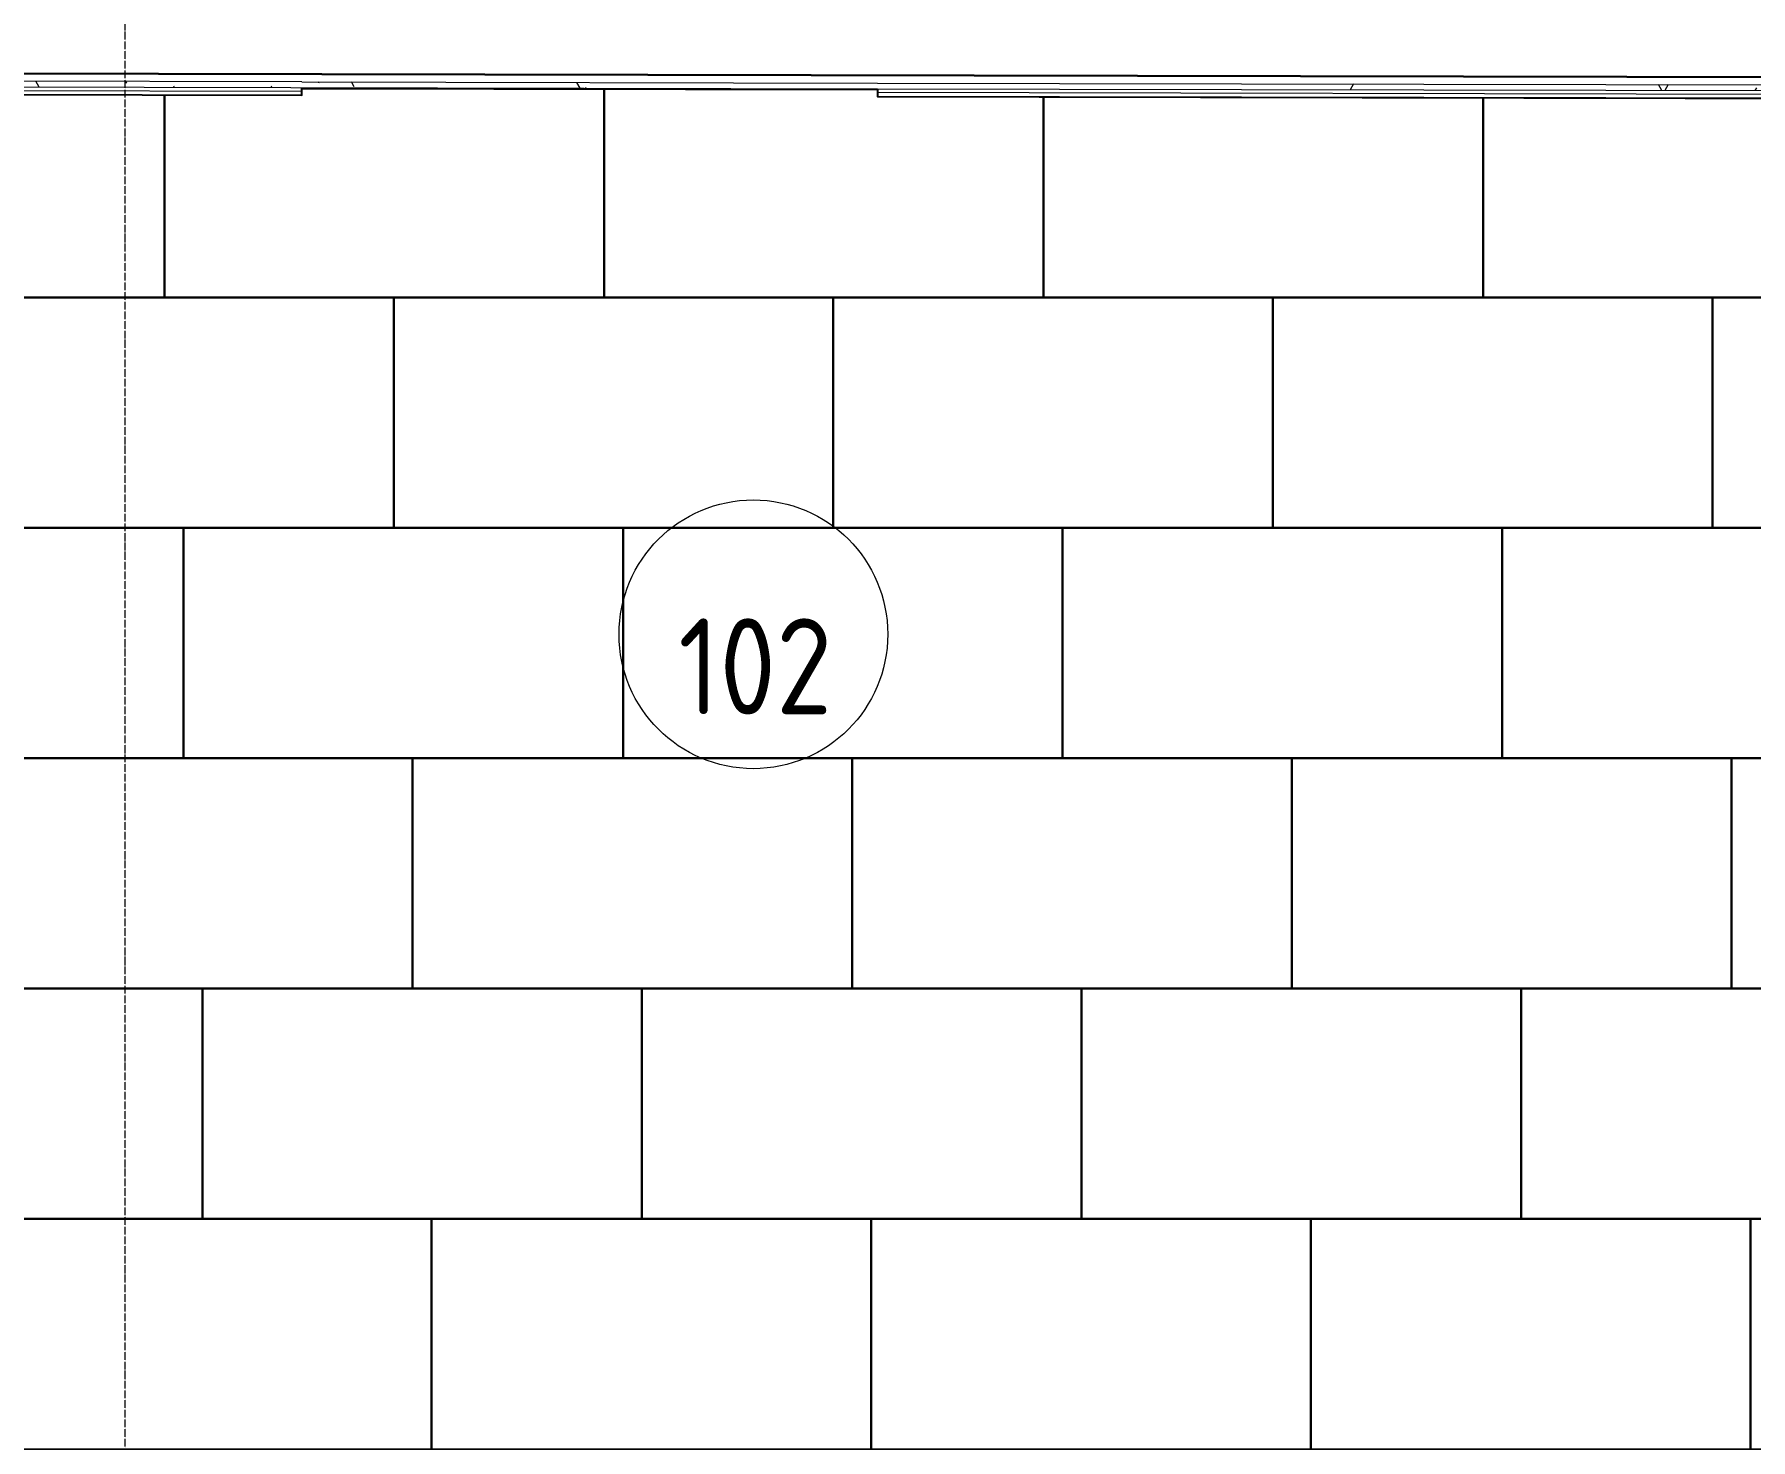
# Model space of a CAD drawing. Header units: millimetres. Extents: x -12447 to 83753, y -46415 to 46712.
# Drawn here: x 17813 to 22285, y 9199 to 12860 of the extents above; entities that cross this region are included whole.
import ezdxf
from ezdxf.xclip import XClip

# ---------------------------------------------------------------- set-up
doc = ezdxf.new("R2010")
doc.units = ezdxf.units.MM
doc.header["$XCLIPFRAME"] = 2
doc.linetypes.add('ADSK_Линия сетки', pattern=[25, 20, -2.5, 0, -2.5])
for name, color, linetype, lineweight in [('Марки помещений', 7, 'Continuous', 20), ('Оси', 7, 'Continuous', 9), ('Стены внутренние', 7, 'Continuous', 18), ('Стены несущие', 7, 'Continuous', 30), ('Стены отделка', 7, 'Continuous', 30), ('Стены штриховка', 7, 'Continuous', 9)]:
    doc.layers.add(name, color=color, linetype=linetype, lineweight=lineweight)
doc.styles.add('GOST Common_1', font='GOST_Common.ttf', dxfattribs={"width": 0.9, "height": 250})
pattern_1 = [(0, (0, 0), (406.4, 101.6), [33.528, -271.272, 33.528, -271.272, -1625.6]), (0, (0, 0), (406.4, 101.6), [-609.6, 33.528, -576.072, 33.528, -271.272, -711.2]), (0, (0, 0), (406.4, 101.6), [-1524, 33.528, -169.672, 33.528, -474.472]), (120, (152.4, 50.8), (-291.18818, 301.15272), [33.528, -271.272, 33.528, -271.272, -1625.6]), (120, (152.4, 50.8), (-291.18818, 301.15272), [-609.6, 33.528, -576.072, 33.528, -271.272, -711.2]), (120, (152.4, 50.8), (-291.18818, 301.15272), [-1524, 33.528, -169.672, 33.528, -474.472]), (240, (203.2, 254), (-115.21182, -402.75272), [33.528, -271.272, 33.528, -271.272, -1625.6]), (240, (203.2, 254), (-115.21182, -402.75272), [-609.6, 33.528, -576.072, 33.528, -271.272, -711.2]), (240, (203.2, 254), (-115.21182, -402.75272), [-1524, 33.528, -169.672, 33.528, -474.472])]

# ---------------------------------------------------------------- blocks, each defined once
blk = doc.blocks.new('ADSK_Марка_Помещение_ОдноЗначение - Номер-159740-План полов 1-го этажа')
at = {"layer": 'Марки помещений'}
blk.add_circle((0, 0), 3.5, dxfattribs=at)
blk = doc.blocks.new('111')
at = {"color": 8, "true_color": 0x787878}
for points in [[(-32215.9, -23750.9), (-32215.9, -23150.9), (-33361.5, -23150.9), (-33361.5, -23750.9)], [(-31070.4, -23750.9), (-31070.4, -23150.9), (-32215.9, -23150.9), (-32215.9, -23750.9)], [(-29924.9, -23750.9), (-29924.9, -23150.9), (-31070.4, -23150.9), (-31070.4, -23750.9)], [(-28779.4, -23750.9), (-28779.4, -23150.9), (-29924.9, -23150.9), (-29924.9, -23750.9)], [(-27633.9, -23750.9), (-27633.9, -23150.9), (-28779.4, -23150.9), (-28779.4, -23750.9)], [(-31618.4, -24350.9), (-31618.4, -23750.9), (-32764, -23750.9), (-32764, -24350.9)], [(-30472.9, -24350.9), (-30472.9, -23750.9), (-31618.4, -23750.9), (-31618.4, -24350.9)], [(-29327.4, -24350.9), (-29327.4, -23750.9), (-30472.9, -23750.9), (-30472.9, -24350.9)], [(-28181.9, -24350.9), (-28181.9, -23750.9), (-29327.4, -23750.9), (-29327.4, -24350.9)], [(-27036.4, -24350.9), (-27036.4, -23750.9), (-28181.9, -23750.9), (-28181.9, -24350.9)], [(-32166.5, -24950.9), (-32166.5, -24350.9), (-33312, -24350.9), (-33312, -24950.9)], [(-31020.9, -24950.9), (-31020.9, -24350.9), (-32166.5, -24350.9), (-32166.5, -24950.9)], [(-29875.4, -24950.9), (-29875.4, -24350.9), (-31020.9, -24350.9), (-31020.9, -24950.9)], [(-28729.9, -24950.9), (-28729.9, -24350.9), (-29875.4, -24350.9), (-29875.4, -24950.9)], [(-27584.4, -24950.9), (-27584.4, -24350.9), (-28729.9, -24350.9), (-28729.9, -24950.9)], [(-31569, -25550.9), (-31569, -24950.9), (-32714.5, -24950.9), (-32714.5, -25550.9)], [(-30423.4, -25550.9), (-30423.4, -24950.9), (-31569, -24950.9), (-31569, -25550.9)], [(-29277.9, -25550.9), (-29277.9, -24950.9), (-30423.4, -24950.9), (-30423.4, -25550.9)], [(-28132.4, -25550.9), (-28132.4, -24950.9), (-29277.9, -24950.9), (-29277.9, -25550.9)], [(-26986.9, -25550.9), (-26986.9, -24950.9), (-28132.4, -24950.9), (-28132.4, -25550.9)], [(-32117, -26150.9), (-32117, -25550.9), (-33262.5, -25550.9), (-33262.5, -26150.9)], [(-30971.5, -26150.9), (-30971.5, -25550.9), (-32117, -25550.9), (-32117, -26150.9)], [(-29825.9, -26150.9), (-29825.9, -25550.9), (-30971.5, -25550.9), (-30971.5, -26150.9)], [(-28680.4, -26150.9), (-28680.4, -25550.9), (-29825.9, -25550.9), (-29825.9, -26150.9)], [(-27534.9, -26150.9), (-27534.9, -25550.9), (-28680.4, -25550.9), (-28680.4, -26150.9)], [(-31519.5, -26750.9), (-31519.5, -26150.9), (-32665, -26150.9), (-32665, -26750.9)], [(-30374, -26750.9), (-30374, -26150.9), (-31519.5, -26150.9), (-31519.5, -26750.9)], [(-29228.4, -26750.9), (-29228.4, -26150.9), (-30374, -26150.9), (-30374, -26750.9)], [(-28082.9, -26750.9), (-28082.9, -26150.9), (-29228.4, -26150.9), (-29228.4, -26750.9)], [(-26937.4, -26750.9), (-26937.4, -26150.9), (-28082.9, -26150.9), (-28082.9, -26750.9)]]:
    blk.add_lwpolyline(points, close=True, dxfattribs=at)

msp = doc.modelspace()

# ---------------------------------------------------------------- hatches: boundary and pattern name
at = {"layer": 'Стены внутренние', "lineweight": 9}
h = msp.add_hatch(dxfattribs=at)
h.set_pattern_fill('FP_6', color=256, style=0, pattern_type=2)
h.set_pattern_definition(pattern_1)
h.paths.add_polyline_path([(18509.715, 12720.935), (18509.715, 12735.935), (16011.098, 12741.018), (16011.139, 12726.018), (17252.722, 12723.492)])
h.paths.add_polyline_path([(14311.071, 12729.476), (14310.954, 12744.477), (14110.241, 12744.476), (14110.242, 12729.887), (14310.954, 12729.476)])
h = msp.add_hatch(dxfattribs=at)
h.set_pattern_fill('FP_6', color=256, style=0, pattern_type=2)
h.set_pattern_definition(pattern_1)
h.paths.add_polyline_path([(20009.712, 12717.884), (20009.712, 12732.884), (18509.746, 12735.935), (18509.746, 12720.935), (20009.708, 12717.884)])
h = msp.add_hatch(dxfattribs=at)
h.set_pattern_fill('FP_6', color=256, style=0, pattern_type=2)
h.set_pattern_definition(pattern_1)
h.paths.add_polyline_path([(28849.99, 12699.901), (28850.021, 12714.901), (20009.742, 12732.884), (20009.712, 12717.884), (27286.373, 12703.082)])

# ---------------------------------------------------------------- linework, layer by layer
at = {"color": 8, "true_color": 0x787878}
msp.add_lwpolyline([(9063.181, 12283.783), (10093.181, 12283.783), (10093.181, 12228.783), (10665.744, 12228.783), (10665.744, 12711.687), (11894.683, 12711.687), (11894.8, 12769.392), (13024.798, 12767.093), (13024.685, 12711.687), (14311.03, 12709.476), (14311.142, 12764.435), (16011.139, 12761.018), (16011.027, 12706.018), (18509.674, 12700.935), (18509.711, 12718.935), (20009.708, 12715.884), (20009.671, 12697.884), (28849.95, 12679.901), (28849.986, 12697.901), (30349.983, 12694.85), (30349.946, 12676.85), (32850.966, 12671.762)], dxfattribs=at)
at = {"layer": 'Оси', "linetype": 'ADSK_Линия сетки'}
msp.add_line((18049.565, -6380.761), (18049.565, 44222.998), dxfattribs=at)
at = {"layer": 'Стены несущие'}
msp.add_line((32850.053, 12726.764), (16009.791, 12761.021), dxfattribs=at)
at = {"layer": 'Стены отделка', "lineweight": 9}
for p, q in [((16011.027, 12706.018), (18509.674, 12700.935)), ((18509.711, 12718.935), (18509.674, 12700.935)), ((20009.708, 12715.884), (18509.711, 12718.935)), ((18509.746, 12735.935), (20009.742, 12732.884)), ((20009.708, 12715.884), (20009.671, 12697.884)), ((20009.742, 12732.884), (20009.742, 12732.884)), ((20009.742, 12732.884), (30350.018, 12711.85)), ((28849.95, 12679.901), (20009.671, 12697.884))]:
    msp.add_line(p, q, dxfattribs=at)
at = {"layer": 'Стены штриховка'}
for p, q in [((16011.049, 12717.018), (18509.697, 12711.935)), ((16011.068, 12726.018), (20009.712, 12717.884)), ((18509.746, 12735.935), (16011.098, 12741.018)), ((18509.715, 12720.935), (18509.711, 12718.935)), ((20009.694, 12708.884), (28849.972, 12690.901)), ((20009.712, 12717.884), (20009.708, 12715.884)), ((20009.712, 12717.884), (20009.712, 12717.884)), ((20009.712, 12717.884), (30349.987, 12696.85))]:
    msp.add_line(p, q, dxfattribs=at)

# ---------------------------------------------------------------- block references
ref = msp.add_blockref('111', (50367.815, 35925.311))
XClip(ref).set_block_clipping_path([(-50204.6213281517, -27321.3000001747), (-50208.791152162, -23673.5281315078), (-49803.7661875562, -23673.5281315078), (-49803.7661875562, -23401.5281315078), (-48113.7661875562, -23401.5281315078), (-48113.7661875561, -23641.5281315077), (-48103.7661875562, -23641.5281315087), (-48103.7661875562, -23673.5281315078), (-46341.815116927, -23673.5281315078), (-46341.815116927, -23641.5281315078), (-44641.815116927, -23641.5281315078), (-44641.815116927, -23673.5281315078), (-43277.2098600016, -23673.5281315078), (-43277.2098600016, -23957.1989404536), (-42787.2098600016, -23957.1989404536), (-42787.2098600016, -23661.5281315078), (-42798.2098600016, -23661.5281315078), (-42798.6339414987, -23641.5281315078), (-41768.6339414987, -23641.5281315078), (-41768.6339414987, -23696.5281315078), (-41304.6339414987, -23696.5281315078), (-41304.6339414987, -23641.5281315078), (-40274.6339414987, -23641.5281315078), (-40274.6339414987, -23696.5281315078), (-39702.0715665607, -23696.5281315078), (-39702.0715665607, -23213.623577504), (-38473.1325350882, -23213.6235775039), (-38473.0151522001, -23155.9193904294), (-37343.0174901869, -23158.2180518566), (-37343.1301970967, -23213.6235775039), (-36056.7846265715, -23215.8346435173), (-36056.6727448199, -23160.8754416704), (-34356.6762621457, -23164.292920522), (-34356.7881438964, -23219.2928067262), (-31858.1407204835, -23224.3755999435), (-31858.1041046378, -23206.3756371858), (-30358.1072081599, -23209.4269576642), (-30358.1438240056, -23227.4269204227), (-21517.8655145743, -23245.4099724562), (-21517.8288987286, -23227.4100096984), (-20017.8320022507, -23230.4613301769), (-20017.8686180965, -23248.4612929351), (-17516.8495722262, -23253.5489105492), (-17517.182240752, -22913.5882147192), (-15836.1856773856, -22917.0077279528), (-15836.7654282765, -23202.0071382836), (-15816.7654282765, -23202.0071382836), (-15817.3597635884, -23257.0060430727), (-12464.4573162071, -23263.8265771177), (-12464.4573162071, -23779.6544748857), (-11333.2497638885, -23779.6544748857), (-11333.2497638885, -23714.6544748857), (-10303.2497638885, -23714.6544748857), (-10303.2497638885, -23779.6544748857), (-8913.7294171439, -23779.6544748857), (-8913.7294171439, -23981.3567493424), (-8451.729417144, -23981.3567493424), (-8451.7294171439, -23726.6544748857), (-7983.7518974343, -23726.6544748857), (-7983.7518974343, -23720.6544748857), (-7975.7518974343, -23720.6544748857), (-7975.7518974343, -23715.6483952542), (-7430.8476958934, -23715.6483952542), (-7430.8476958934, -23703.6483952542), (-5730.8476958934, -23703.6483952542), (-5730.8476958934, -23715.6483952542), (-3822.8151169269, -23717.6394972703), (-3822.8151169269, -23711.6394972703), (-3810.8151169269, -23711.6394972703), (-3810.8151169269, -23274.6544748857), (-3822.8151169269, -23274.6544748857), (-3822.8151169269, -23250.6394972703), (-2052.815116927, -23250.6394972703), (-2052.815116927, -23638.3894865116), (-2044.815116927, -23638.3894865117), (-2044.815116927, -23650.3894865117), (-1655.7827226533, -23650.3894865116), (-1654.7278138487, -23997.8366985644), (-1622.7581428926, -23997.7393187273), (-1619.6007216022, -25027.7344794405), (-1651.6005731542, -25027.831951208), (-1647.8021721054, -26278.8821357421), (-2959.3151169269, -26278.8821357421), (-2954.2496619821, -27333.3000001747), (-2992.8151169269, -27333.3000001747), (-2992.8151169269, -27350.3000001747), (-3042.8151169269, -27350.3000001747), (-3042.6496031583, -27408.2664520887), (-4138.2474107671, -27408.3249955112), (-4137.8151169269, -27350.3000001747), (-4187.8151169269, -27350.3000001747), (-4187.8151169269, -27333.3000001747), (-5342.8151169269, -27333.3000001747), (-5342.8151169269, -27321.3000001747), (-6912.815116927, -27321.3000001747), (-6912.815116927, -27333.3000001747), (-7982.815116927, -27333.3000001747), (-7982.815116927, -27321.3000001747), (-8391.0041314135, -27321.3000001747), (-8391.0041314135, -26827.5183617617), (-10321.6846234331, -26827.9170423443), (-10321.6846234331, -27055.1018324498), (-10428.815116927, -27055.1018324498), (-10428.815116927, -27120.1018324498), (-11458.8151169269, -27120.1018324498), (-11458.8151169269, -27055.1018324498), (-12653.815116927, -27055.1018324498), (-12653.815116927, -27120.1018324498), (-14253.815116927, -27120.1018324498), (-14253.815116927, -27055.1018324498), (-18733.815116927, -27055.1018324498), (-18733.815116927, -27120.1018324498), (-20253.8151169269, -27120.1018324498), (-20253.8151169269, -27055.1018324498), (-22870.2810303864, -27055.1018324498), (-22873.2810303863, -27120.1018324498), (-24813.2810303864, -27120.1018324498), (-24810.2810303864, -27055.1018324498), (-27012.6989748333, -27055.1018324498), (-27012.6989748333, -27120.1018324498), (-28912.6989748333, -27120.1018324497), (-28912.6989748333, -27055.1018324497), (-35124.8151169269, -27055.1018324497), (-35124.8151169269, -27120.1018324497), (-36724.8151169269, -27120.1018324497), (-36724.8151169269, -27055.1018324497), (-40421.8151169269, -27055.1018324497), (-40421.8151169269, -27120.1018324497), (-42021.8151169269, -27120.1018324497), (-42021.8151169269, -27055.1018324497), (-42768.7285806734, -27055.1018324497), (-42768.7285806734, -26834.6172739171), (-43258.3231070509, -26834.6172739171), (-43260.2630820326, -27321.3000001747), (-46597.8875335091, -27333.3000001747), (-46647.8875335091, -27333.3000001747), (-46647.8875335091, -27408.3000001747), (-48313.6023512603, -27403.0962005787), (-48317.8875335091, -27390.3000001747), (-48317.8875335091, -27350.3000001747), (-48308.218006348, -27350.3000001747), (-48307.8875335091, -27333.3000001747), (-49257.8875335091, -27333.3000001747), (-49257.8875335091, -27321.3000001747)])
at = {"layer": 'Марки помещений', "xscale": 99.99999999999993, "yscale": 99.99999999999993, "zscale": 99.99999999999993}
msp.add_blockref('ADSK_Марка_Помещение_ОдноЗначение - Номер-159740-План полов 1-го этажа', (19686.63, 11296.804), dxfattribs=at)

# ---------------------------------------------------------------- texts
at = {"layer": 'Марки помещений', "lineweight": 9, "insert": (19691.573, 11213.222), "char_height": 250, "width": 441, "attachment_point": 5, "line_spacing_factor": 1.022766, "style": 'GOST Common_1'}
msp.add_mtext('\\pxqc,t1.8,3.6,5.4,7.2,9,10.8,12.6,14.4,16.2,18,19.8,21.6,23.4,25.2,27,28.8,30.6,32.4,34.2,36,37.8,39.6,41.4,43.2,45,46.8,48.6,50.4,52.2,54,55.8,57.6;{102}', dxfattribs=at)

doc.saveas('drawing.dxf')
